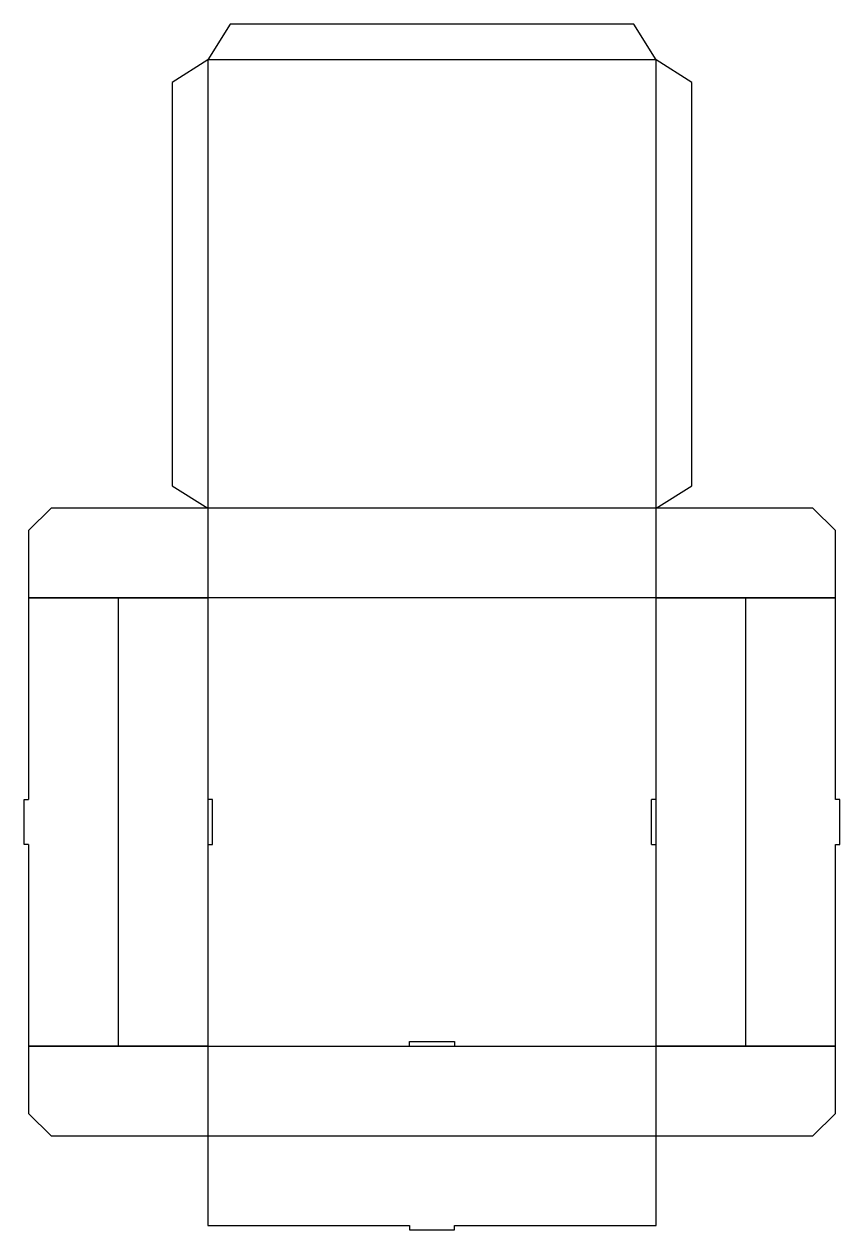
# Model space of a CAD drawing. Extents: x -82 to 282, y -82 to 456.
import ezdxf

# ---------------------------------------------------------------- set-up
doc = ezdxf.new("R2010")
doc.units = 0
doc.layers.add('CUTS', color=7, linetype='continuous')
doc.layers.add('FOLDS', color=3, linetype='continuous')

msp = doc.modelspace()

# ---------------------------------------------------------------- linework, layer by layer
at = {"layer": 'CUTS'}
for p, q in [((10, 456), (0, 440)), ((190, 456), (10, 456)), ((200, 440), (190, 456)), ((0, 440), (-16, 430)), ((216, 430), (200, 440)), ((-16, 430), (-16, 250)), ((216, 250), (216, 430)), ((-16, 250), (0, 240)), ((200, 240), (216, 250)), ((-70, 240), (-80, 230)), ((0, 240), (-70, 240)), ((270, 240), (200, 240)), ((280, 230), (270, 240)), ((-80, 230), (-80, 200)), ((280, 200), (280, 230)), ((-80, 200), (0, 200)), ((-40, 200), (-80, 200)), ((-80, 200), (-80, 110)), ((0, 200), (-40, 200)), ((240, 200), (200, 200)), ((200, 200), (280, 200)), ((280, 200), (240, 200)), ((280, 110), (280, 200)), ((-82, 110), (-80, 110)), ((-82, 90), (-82, 110)), ((2, 110), (0, 110)), ((2, 90), (2, 110)), ((198, 90), (198, 110)), ((200, 110), (198, 110)), ((282, 110), (280, 110)), ((282, 90), (282, 110)), ((-80, 90), (-82, 90)), ((-80, 90), (-80, 0)), ((0, 90), (2, 90)), ((198, 90), (200, 90)), ((280, 0), (280, 90)), ((280, 90), (282, 90)), ((0, 0), (-80, 0)), ((-80, 0), (-80, -30)), ((-80, 0), (-40, 0)), ((-40, 0), (0, 0)), ((90, 0), (90, 2)), ((90, 2), (110, 2)), ((110, 2), (110, 0)), ((280, 0), (200, 0)), ((200, 0), (240, 0)), ((240, 0), (280, 0)), ((280, -30), (280, 0)), ((-80, -30), (-70, -40)), ((270, -40), (280, -30)), ((-70, -40), (0, -40)), ((0, -40), (0, -80)), ((200, -80), (200, -40)), ((200, -40), (270, -40)), ((0, -80), (90, -80)), ((90, -80), (90, -82)), ((110, -82), (110, -80)), ((110, -80), (200, -80)), ((90, -82), (110, -82))]:
    msp.add_line(p, q, dxfattribs=at)
at = {"layer": 'FOLDS'}
for p, q in [((200, 440), (0, 440)), ((0, 440), (0, 240)), ((200, 240), (200, 440)), ((200, 240), (0, 240)), ((0, 240), (0, 200)), ((200, 200), (200, 240)), ((-40, 200), (-40, 0)), ((200, 200), (0, 200)), ((0, 200), (0, 0)), ((200, 0), (200, 200)), ((240, 0), (240, 200)), ((0, 0), (0, -40)), ((0, 0), (200, 0)), ((200, -40), (200, 0)), ((0, -40), (200, -40))]:
    msp.add_line(p, q, dxfattribs=at)

doc.saveas('drawing.dxf')
